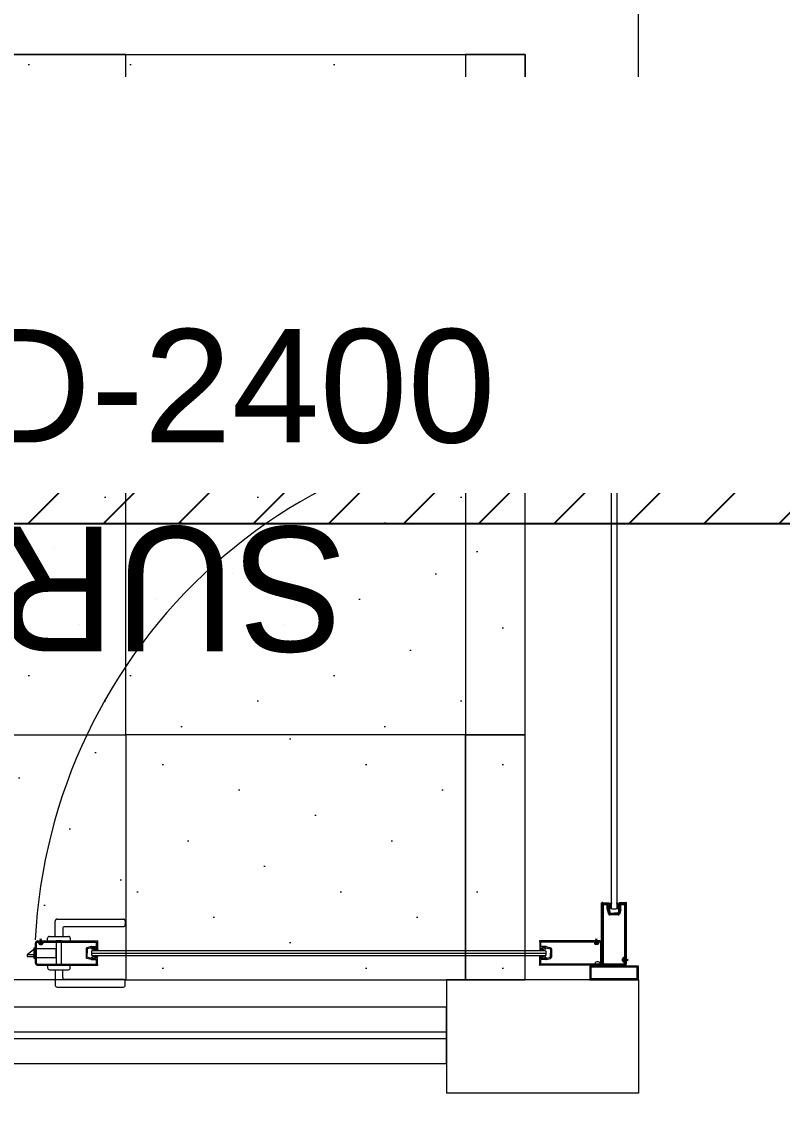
# Model space of a CAD drawing. Header units: millimetres. Extents: x -81374 to 485233, y -39075 to 157313.
# Drawn here: x 33663 to 35006, y -11978 to -10072 of the extents above; entities that cross this region are included whole.
import ezdxf
from ezdxf.enums import TextEntityAlignment as Align

# ---------------------------------------------------------------- set-up
doc = ezdxf.new("R2010")
doc.units = ezdxf.units.MM
for name, color, linetype in [('2', 7, 'Continuous'), ('ceilings', 253, 'Continuous'), ('M-HVAC ELLIPTICAL DUCT', 6, 'Continuous'), ('M-HVAC-ELEPTICAL DUCT', 6, 'Continuous'), ('M-HVAC-INSULATION', 8, 'Continuous'), ('M-HVAC-TEXT', 7, 'Continuous')]:
    doc.layers.add(name, color=color, linetype=linetype)
doc.layers.add('G-IMPT', color=8, linetype='Continuous', lineweight=5)
doc.styles.add('Herbalife_Third Floor - Furniture Layout - 210201$0$CG', font='GOTHIC.TTF')
doc.styles.add('R', font='romans.shx')
doc.styles.get("Standard").update_dxf_attribs({"font": 'arial.ttf'})

# ---------------------------------------------------------------- blocks, each defined once
blk = doc.blocks.new('A$C4A242C7C')
at = {"layer": '2', "color": 6, "linetype": 'Continuous'}
for p, q in [((0, 4), (0, 115.4)), ((0.4, 115.8), (0.6, 115.8)), ((1.4, 115), (13, 115)), ((2, 113), (10.5, 113)), ((2, 4), (2, 113)), ((10.5, 103.9), (10.5, 113)), ((10.6, 103.4), (12.8, 95.2)), ((14, 111.3), (12.5, 111.3)), ((12.5, 104.8), (12.5, 111.3)), ((14, 104.8), (12.5, 104.8)), ((14.8, 103.8), (12.5, 103.8)), ((12.5, 103.8), (14.7, 95.7)), ((13, 115), (13, 112.6)), ((14.7, 112.6), (13, 112.6)), ((14, 110), (14, 111.3)), ((14, 106.1), (14, 104.8)), ((14.3, 109.8), (15, 110)), ((14.3, 106.3), (15, 106.1)), ((14.7, 112.6), (15.2, 110.4)), ((14.8, 103.8), (15.2, 105.6)), ((30.3, 112.6), (29.8, 110.4)), ((30.2, 103.8), (29.8, 105.6)), ((30.7, 109.8), (30, 110)), ((30.7, 106.3), (30, 106.1)), ((30.2, 103.8), (32.5, 103.8)), ((32, 112.6), (30.3, 112.6)), ((32.5, 103.8), (30.3, 95.7)), ((31, 111.3), (32.5, 111.3)), ((31, 110), (31, 111.3)), ((31, 106.1), (31, 104.8)), ((31, 104.8), (32.5, 104.8)), ((32, 115), (32, 112.6)), ((43.6, 115), (32, 115)), ((34.4, 103.4), (32.2, 95.2)), ((32.5, 104.8), (32.5, 111.3)), ((34.5, 113), (43, 113)), ((34.5, 103.9), (34.5, 113)), ((43, 14.2), (43, 113)), ((44.6, 115.8), (44.4, 115.8)), ((45, 11.7), (45, 115.4)), ((14.7, 95.7), (22.5, 95.7)), ((30.3, 93.7), (14.7, 93.7)), ((30.3, 95.7), (22.5, 95.7)), ((4, 2), (41, 2)), ((4, 0), (41, 0)), ((38.5, 8.4), (38.5, 11.7)), ((42.5, 13.7), (40.5, 13.7)), ((40.5, 8.8), (40.5, 11.3)), ((42.5, 6.4), (40.5, 6.4)), ((44, 11.7), (40.9, 11.7)), ((44, 8.4), (40.9, 8.4)), ((43, 4), (43, 5.9)), ((44, 11.6), (44, 11.7)), ((44, 8.4), (44, 8.5)), ((44.4, 11.2), (44.5, 11.2)), ((44.4, 8.9), (44.5, 8.9)), ((45, 4), (45, 8.4))]:
    blk.add_line(p, q, dxfattribs=at)
for centre, radius, start, end in [((0.4, 115.4), 0.4, 90, 180), ((0.6, 115.4), 0.4, 0, 90), ((1.4, 115.4), 0.4, 180, 270), ((12.5, 103.9), 2, 180, 195), ((14.2, 110), 0.2, 180, 285), ((14.2, 106.1), 0.2, 75, 180), ((14.8, 110.3), 0.4, 285, 15), ((14.8, 105.7), 0.4, 345, 75), ((30.1, 110.3), 0.4, 165, 255), ((30.1, 105.7), 0.4, 105, 195), ((30.8, 110), 0.2, 255, 0), ((30.8, 106.1), 0.2, 0, 105), ((32.5, 103.9), 2, 345, 0), ((43.6, 115.4), 0.4, 270, 0), ((44.4, 115.4), 0.4, 90, 180), ((44.6, 115.4), 0.4, 0, 90), ((14.7, 95.7), 2, 195, 270), ((30.3, 95.7), 2, 270, 345), ((4, 4), 4, 180, 270), ((4, 4), 2, 180, 270), ((40.5, 11.7), 2, 90, 180), ((40.5, 8.4), 2, 180, 270), ((40.9, 11.3), 0.4, 90, 180), ((40.9, 8.8), 0.4, 180, 270), ((41, 4), 4, 270, 0), ((41, 4), 2, 270, 0), ((42.5, 14.2), 0.5, 270, 0), ((42.5, 5.9), 0.5, 0, 90), ((44.4, 11.6), 0.4, 180, 270), ((44.4, 8.5), 0.4, 90, 180), ((44.5, 11.7), 0.5, 270, 0), ((44.5, 8.4), 0.5, 0, 90)]:
    blk.add_arc(centre, radius, start, end, dxfattribs=at)
blk = doc.blocks.new('floor plan 1')
at = {"layer": 'G-IMPT', "color": 8, "ltscale": 500}
for p, q in [((23418.8, -27113.5), (23757.3, -27113.5)), ((23418.8, -27313.5), (23418.8, -27113.5)), ((23418.8, -27113.5), (23518.8, -27113.5)), ((23757.3, -27313.5), (23757.3, -27113.5)), ((25872.5, -27165.9, 0), (23757.3, -27165.8, 0)), ((23757.3, -27165.8, 0), (23757.3, -27265.8, 0)), ((25872.5, -27209.9, 0), (23757.3, -27209.8, 0)), ((25872.5, -27221.9, 0), (23757.3, -27221.8, 0)), ((25872.5, -27265.9, 0), (23757.3, -27265.8, 0)), ((23418.8, -27313.5), (23757.3, -27313.5)), ((23418.8, -27313.5), (23418.8, -27337.4)), ((23504.5, -27313.5), (23418.8, -27313.5)), ((23418.8, -27313.5), (23518.8, -27313.5)), ((23420.7, -27315.5), (23420.7, -27335.5)), ((23502.6, -27315.5), (23420.7, -27315.5)), ((23502.6, -27335.5), (23502.6, -27315.5)), ((23504.5, -27337.4), (23504.5, -27313.5)), ((24324.5, -27304), (24324.5, -27310.7)), ((24445, -27300.7), (24327.8, -27300.7)), ((24327.8, -27314), (24431.6, -27314)), ((24435, -27317.3), (24435, -27331.1)), ((24448.3, -27331.1), (24448.3, -27304)), ((23418.8, -27337.4), (23504.5, -27337.4)), ((23420.7, -27335.5), (23502.6, -27335.5)), ((23441.1, -27337.4), (23487.9, -27337.4)), ((23441.1, -27339.1), (23441.1, -27337.4)), ((24421.6, -27334.5), (24421.6, -27339.1)), ((24458.3, -27331.1), (24425, -27331.1)), ((24461.6, -27339.1), (24461.6, -27334.5)), ((23439, -27348), (23436.6, -27347.3)), ((23439, -27348.2), (23436.6, -27347.8)), ((23439, -27348.4), (23436.6, -27348.2)), ((23439, -27348.7), (23436.6, -27348.7)), ((23439, -27348.9), (23436.6, -27349.1)), ((23439, -27349.1), (23436.6, -27349.6)), ((23439, -27349.3), (23436.6, -27350)), ((23439, -27349.3), (23439, -27348)), ((23444.3, -27348), (23439, -27348)), ((23444.3, -27349.3), (23439, -27349.3)), ((23440.8, -27349.3), (23440.8, -27348)), ((23486.6, -27339.1), (23441.1, -27339.1)), ((23442.6, -27349.3), (23442.6, -27348)), ((23444.3, -27349.3), (23444.3, -27348)), ((23483.1, -27342.9), (23483.1, -27378.2)), ((23485, -27342.9), (23485, -27378.2)), ((23486.9, -27339.1), (23593, -27339.1)), ((23486.9, -27341), (23590.7, -27341)), ((23572.3, -27368), (23572.3, -27353.1)), ((23581.5, -27349.2), (23573.7, -27351.3)), ((23581.9, -27351.1), (23574.2, -27353.1)), ((23574.2, -27353.1), (23574.2, -27360.6)), ((23581.9, -27353.2), (23581.9, -27351.1)), ((23581.9, -27353.2), (23583.6, -27353.6)), ((23581.9, -27357.2), (23583.3, -27355.8)), ((23582, -27349.1), (23590.7, -27349.1)), ((23582.9, -27352.5), (23582.9, -27351)), ((23582.9, -27351), (23589, -27351)), ((23584.1, -27352.5), (23582.9, -27352.5)), ((23583.3, -27355.8), (24382.9, -27355.8)), ((23584.3, -27352.7), (23584.1, -27353.4)), ((23587.6, -27352.7), (23587.8, -27353.4)), ((23587.8, -27352.5), (23589, -27352.5)), ((23590.3, -27353.1), (23588.3, -27353.6)), ((23589, -27352.5), (23589, -27351)), ((23592.6, -27351.5), (23590.3, -27351.5)), ((23590.3, -27353.1), (23590.3, -27351.5)), ((23590.7, -27341), (23590.7, -27349.1)), ((23592.6, -27340.5), (23592.6, -27351.5)), ((23593.4, -27339.5), (23593.4, -27339.7)), ((24372.8, -27339.5), (24372.8, -27339.7)), ((24479.3, -27339.1), (24373.2, -27339.1)), ((24373.6, -27340.5), (24373.6, -27351.5)), ((24373.6, -27351.5), (24375.8, -27351.5)), ((24375.5, -27341), (24375.5, -27349.1)), ((24479.3, -27341), (24375.5, -27341)), ((24384.1, -27349.1), (24375.5, -27349.1)), ((24375.8, -27353.1), (24375.8, -27351.5)), ((24375.8, -27353.1), (24377.9, -27353.6)), ((24377.1, -27352.5), (24377.1, -27351)), ((24383.3, -27351), (24377.1, -27351)), ((24378.4, -27352.5), (24377.1, -27352.5)), ((24378.5, -27352.7), (24378.4, -27353.4)), ((24381.9, -27352.7), (24382.1, -27353.4)), ((24382.1, -27352.5), (24383.3, -27352.5)), ((24384.3, -27353.2), (24382.5, -27353.6)), ((24384.3, -27357.2), (24382.9, -27355.8)), ((24383.3, -27352.5), (24383.3, -27351)), ((24384.3, -27353.2), (24384.3, -27351.1)), ((24384.3, -27351.1), (24391.9, -27353.1)), ((24384.6, -27349.2), (24392.4, -27351.3)), ((24391.9, -27353.1), (24391.9, -27360.6)), ((24393.8, -27368), (24393.8, -27353.1)), ((24446.4, -27339.1), (24436.9, -27339.1)), ((24436.9, -27339.1), (24436.9, -27382)), ((24446.4, -27382), (24446.4, -27339.1)), ((24481.6, -27352.9), (24446.4, -27352.9)), ((24446.4, -27352.9), (24446.4, -27368.1)), ((24481.2, -27342.9), (24481.2, -27378.2)), ((24481.6, -27369.1), (24481.6, -27352)), ((24481.6, -27352), (24483.1, -27352)), ((24481.6, -27368.1), (24481.6, -27352.9)), ((24483.1, -27342.9), (24483.1, -27378.2)), ((24483.1, -27370.1), (24483.1, -27351)), ((24483.1, -27351), (24485.3, -27351)), ((24483.1, -27352), (24483.1, -27369.1)), ((24485.3, -27351), (24485.3, -27370.1)), ((24498, -27354.8), (24485.3, -27354.8)), ((24498, -27357.7), (24498, -27354.8)), ((23581.5, -27371.9), (23573.7, -27369.8)), ((23574.2, -27368), (23574.2, -27360.6)), ((23581.9, -27370.1), (23574.2, -27368)), ((23581.9, -27363.9), (23581.9, -27357.2)), ((24384.3, -27360.6), (23581.9, -27360.6)), ((23583.3, -27365.3), (23581.9, -27363.9)), ((23581.9, -27367.9), (23583.6, -27367.5)), ((23581.9, -27367.9), (23581.9, -27370.1)), ((23582, -27372), (23590.7, -27372)), ((23582.9, -27368.7), (23582.9, -27370.1)), ((23584.1, -27368.7), (23582.9, -27368.7)), ((23582.9, -27370.1), (23589, -27370.1)), ((24382.9, -27365.3), (23583.3, -27365.3)), ((23584.3, -27368.4), (23584.1, -27367.8)), ((23587.6, -27368.4), (23587.8, -27367.8)), ((23587.8, -27368.7), (23589, -27368.7)), ((23590.3, -27368), (23588.3, -27367.5)), ((23589, -27368.7), (23589, -27370.1)), ((23590.3, -27369.6), (23590.3, -27368)), ((23592.6, -27369.6), (23590.3, -27369.6)), ((23590.7, -27372), (23590.7, -27380.1)), ((23592.6, -27380.7), (23592.6, -27369.6)), ((24373.6, -27369.6), (24375.8, -27369.6)), ((24373.6, -27380.7), (24373.6, -27369.6)), ((24375.5, -27372), (24375.5, -27380.1)), ((24384.1, -27372), (24375.5, -27372)), ((24375.8, -27368), (24377.9, -27367.5)), ((24375.8, -27369.6), (24375.8, -27368)), ((24377.1, -27368.7), (24377.1, -27370.1)), ((24378.4, -27368.7), (24377.1, -27368.7)), ((24383.3, -27370.1), (24377.1, -27370.1)), ((24378.5, -27368.4), (24378.4, -27367.8)), ((24381.9, -27368.4), (24382.1, -27367.8)), ((24382.1, -27368.7), (24383.3, -27368.7)), ((24384.3, -27367.9), (24382.5, -27367.5)), ((24382.9, -27365.3), (24384.3, -27363.9)), ((24383.3, -27368.7), (24383.3, -27370.1)), ((24384.3, -27363.9), (24384.3, -27357.2)), ((24384.3, -27367.9), (24384.3, -27370.1)), ((24384.3, -27370.1), (24391.9, -27368)), ((24384.6, -27371.9), (24392.4, -27369.8)), ((24391.9, -27368), (24391.9, -27360.6)), ((24446.4, -27368.1), (24481.6, -27368.1)), ((24483.1, -27369.1), (24481.6, -27369.1)), ((24485.3, -27370.1), (24483.1, -27370.1)), ((24485.3, -27357.7), (24498, -27357.7)), ((24485.3, -27366.3), (24486.7, -27366.3)), ((24486.7, -27366.3), (24498, -27357.7)), ((23486.9, -27380.1), (23488.7, -27380.1)), ((23486.9, -27382), (23491, -27382)), ((23489.1, -27379.6), (23489.1, -27377.7)), ((23491, -27375.8), (23494.2, -27375.8)), ((23491, -27381), (23491, -27378.1)), ((23491, -27381), (23491.1, -27381)), ((23492, -27383.2), (23491.3, -27385.7)), ((23491.4, -27377.7), (23493.8, -27377.7)), ((23491.5, -27381.4), (23491.5, -27381.5)), ((23492.2, -27383.2), (23491.7, -27385.7)), ((23493.2, -27377.9), (23492, -27377.9)), ((23492, -27377.9), (23492, -27383.2)), ((23493.2, -27379.6), (23492, -27379.6)), ((23493.2, -27381.4), (23492, -27381.4)), ((23493.2, -27383.2), (23492, -27383.2)), ((23492.4, -27383.2), (23492.2, -27385.7)), ((23492.6, -27383.2), (23492.6, -27385.7)), ((23492.8, -27383.2), (23493.1, -27385.7)), ((23493, -27383.2), (23493.5, -27385.7)), ((23493.2, -27377.9), (23493.2, -27383.2)), ((23493.2, -27383.2), (23493.9, -27385.7)), ((23493.7, -27381.4), (23493.7, -27381.5)), ((23494.1, -27381), (23494.2, -27381)), ((23494.2, -27381), (23494.2, -27378.1)), ((23494.2, -27382), (23593, -27382)), ((23496.1, -27379.6), (23496.1, -27377.7)), ((23496.6, -27380.1), (23590.7, -27380.1)), ((23593.4, -27381.6), (23593.4, -27381.4)), ((24372.8, -27381.6), (24372.8, -27381.4)), ((24472, -27382), (24373.2, -27382)), ((24469.6, -27380.1), (24375.5, -27380.1)), ((24421.6, -27386.7), (24421.6, -27382)), ((24458.3, -27390), (24425, -27390)), ((24435, -27403.8), (24435, -27390)), ((24436.9, -27382), (24446.4, -27382)), ((24448.3, -27390), (24448.3, -27417.1)), ((24461.6, -27382), (24461.6, -27386.7)), ((24470.1, -27379.6), (24470.1, -27377.7)), ((24475.1, -27375.8), (24472, -27375.8)), ((24472, -27381), (24472, -27378.1)), ((24472.1, -27381), (24472, -27381)), ((24473, -27383.2), (24472.3, -27385.7)), ((24474.8, -27377.7), (24472.4, -27377.7)), ((24472.5, -27381.4), (24472.5, -27381.5)), ((24473.2, -27383.2), (24472.8, -27385.7)), ((24473, -27377.9), (24474.3, -27377.9)), ((24473, -27377.9), (24473, -27383.2)), ((24473, -27379.6), (24474.3, -27379.6)), ((24473, -27381.4), (24474.3, -27381.4)), ((24473, -27383.2), (24474.3, -27383.2)), ((24473.4, -27383.2), (24473.2, -27385.7)), ((24473.6, -27383.2), (24473.6, -27385.7)), ((24473.9, -27383.2), (24474.1, -27385.7)), ((24474.1, -27383.2), (24474.5, -27385.7)), ((24474.3, -27377.9), (24474.3, -27383.2)), ((24474.3, -27383.2), (24475, -27385.7)), ((24474.7, -27381.4), (24474.7, -27381.5)), ((24475.1, -27381), (24475, -27381)), ((24475.1, -27381), (24475.1, -27378.1)), ((24479.3, -27382), (24475.1, -27382)), ((24477, -27379.6), (24477, -27377.7)), ((24479.3, -27380.1), (24477.5, -27380.1)), ((24324.5, -27417.1), (24324.5, -27410.5)), ((24327.8, -27407.1), (24431.6, -27407.1)), ((24445, -27420.5), (24327.8, -27420.5)), ((23456.9, -27439.4), (23458.3, -27437.9)), ((23456.9, -28185.7), (23456.9, -27439.4)), ((23458.3, -27437.9), (23465, -27437.9)), ((23465, -27437.9), (23466.4, -27439.4)), ((23466.4, -27439.4), (23466.4, -28185.7)), ((23456.9, -28185.7), (23458.3, -28187.1)), ((23458.3, -28187.1), (23465, -28187.1)), ((23465, -28187.1), (23466.4, -28185.7)), ((23418.8, -28313.5), (23418.8, -28289.7)), ((23418.8, -28289.7), (23504.5, -28289.7)), ((23439, -28275.9), (23436.6, -28275.2)), ((23439, -28276.1), (23436.6, -28275.6)), ((23439, -28276.3), (23436.6, -28276)), ((23439, -28276.5), (23436.6, -28276.5)), ((23439, -28276.7), (23436.6, -28276.9)), ((23439, -28276.9), (23436.6, -28277.4)), ((23439, -28277.1), (23436.6, -28277.8)), ((23439, -28275.9), (23439, -28277.1)), ((23444.3, -28275.9), (23439, -28275.9)), ((23444.3, -28277.1), (23439, -28277.1)), ((23440.8, -28275.9), (23440.8, -28277.1)), ((23442.6, -28275.9), (23442.6, -28277.1)), ((23444.3, -28275.9), (23444.3, -28277.1)), ((23504.5, -28289.7), (23504.5, -28313.5)), ((23420.7, -28311.6), (23420.7, -28291.6)), ((23420.7, -28291.6), (23502.6, -28291.6)), ((23502.6, -28291.6), (23502.6, -28311.6)), ((23618.8, -28313.5), (23418.8, -28313.5)), ((23418.8, -28313.5), (23418.8, -29236.5)), ((23504.5, -28313.5), (23418.8, -28313.5)), ((23418.8, -28313.5), (23518.8, -28313.5)), ((23502.6, -28311.6), (23420.7, -28311.6)), ((23618.8, -28945.7), (23618.8, -28313.5)), ((26723.8, -28945.7), (23618.8, -28945.7))]:
    blk.add_line(p, q, dxfattribs=at)
for centre, radius, start, end in [((30901.2, -15868.2), 12777.8, 49.90697, 259.60318), ((24327.8, -27304), 3.33, 90, 180), ((24327.8, -27310.7), 3.33, 180, 270), ((24431.6, -27317.3), 3.33, 0, 90), ((24445, -27304), 3.33, 0, 90), ((24425, -27334.5), 3.33, 90, 180), ((24458.3, -27334.5), 3.33, 0, 90), ((23486.9, -27342.9), 3.81, 90, 180), ((23486.9, -27342.9), 1.9, 90, 180), ((23574.2, -27353.1), 1.9, 105, 180), ((23582, -27351), 1.9, 90, 105), ((23583.7, -27353.3), 0.381, 255, 345), ((23584.1, -27352.7), 0.19, 345, 90), ((23587.8, -27352.7), 0.19, 90, 195), ((23588.2, -27353.3), 0.381, 195, 285), ((23593, -27340.5), 0.381, 90, 180), ((23593, -27339.5), 0.381, 0, 90), ((23593, -27339.7), 0.381, 270, 0), ((24373.2, -27339.5), 0.381, 90, 180), ((24373.2, -27339.7), 0.381, 180, 270), ((24373.2, -27340.5), 0.381, 0, 90), ((24378, -27353.3), 0.381, 255, 345), ((24378.4, -27352.7), 0.19, 345, 90), ((24382.1, -27352.7), 0.19, 90, 195), ((24382.4, -27353.3), 0.381, 195, 285), ((24384.1, -27351), 1.9, 75, 90), ((24391.9, -27353.1), 1.9, 0, 75), ((24479.3, -27342.9), 3.81, 0, 90), ((24479.3, -27342.9), 1.9, 0, 90), ((23574.2, -27368), 1.9, 180, 255), ((23582, -27370.1), 1.9, 255, 270), ((23583.7, -27367.8), 0.381, 15, 105), ((23584.1, -27368.5), 0.19, 270, 15), ((23587.8, -27368.5), 0.19, 165, 270), ((23588.2, -27367.8), 0.381, 75, 165), ((24378, -27367.8), 0.381, 15, 105), ((24378.4, -27368.5), 0.19, 270, 15), ((24382.1, -27368.5), 0.19, 165, 270), ((24382.4, -27367.8), 0.381, 75, 165), ((24384.1, -27370.1), 1.9, 270, 285), ((24391.9, -27368), 1.9, 285, 0), ((23533.9, -27337.3), 950.6, 266.5059, 357.1815), ((23486.9, -27378.2), 3.81, 180, 270), ((23486.9, -27378.2), 1.9, 180, 270), ((23488.7, -27379.6), 0.476, 270, 0), ((23491, -27377.7), 1.9, 90, 180), ((23491.4, -27378.1), 0.381, 90, 180), ((23491, -27381.5), 0.476, 270, 0), ((23491.1, -27381.4), 0.381, 0, 90), ((23494.1, -27381.4), 0.381, 90, 180), ((23494.2, -27381.5), 0.476, 180, 270), ((23493.8, -27378.1), 0.381, 0, 90), ((23494.2, -27377.7), 1.9, 0, 90), ((23496.6, -27379.6), 0.476, 180, 270), ((23593, -27380.7), 0.381, 180, 270), ((23593, -27381.4), 0.381, 0, 90), ((23593, -27381.6), 0.381, 270, 0), ((24373.2, -27381.4), 0.381, 90, 180), ((24373.2, -27381.6), 0.381, 180, 270), ((24373.2, -27380.7), 0.381, 270, 0), ((24425, -27386.7), 3.33, 180, 270), ((24458.3, -27386.7), 3.33, 270, 0), ((24469.6, -27379.6), 0.476, 270, 0), ((24472, -27377.7), 1.9, 90, 180), ((24472.4, -27378.1), 0.381, 90, 180), ((24472, -27381.5), 0.476, 270, 0), ((24472.1, -27381.4), 0.381, 0, 90), ((24475, -27381.4), 0.381, 90, 180), ((24475.1, -27381.5), 0.476, 180, 270), ((24474.8, -27378.1), 0.381, 0, 90), ((24475.1, -27377.7), 1.9, 0, 90), ((24477.5, -27379.6), 0.476, 180, 270), ((24479.3, -27378.2), 3.81, 270, 0), ((24479.3, -27378.2), 1.9, 270, 0), ((24327.8, -27410.5), 3.33, 90, 180), ((24431.6, -27403.8), 3.33, 270, 0), ((24327.8, -27417.1), 3.33, 180, 270), ((24445, -27417.1), 3.33, 270, 0)]:
    blk.add_arc(centre, radius, start, end, dxfattribs=at)
at = {"layer": 'G-IMPT', "color": 8, "ltscale": 500, "extrusion": (0, 0, -1)}
blk.add_arc((-23490.8, -27341), 4.58, 51.7937, 23.4563, dxfattribs=at)
at = {"layer": 'G-IMPT', "color": 8, "ltscale": 500}
for points in [[(23586.2, -27355.4), (23585.5, -27354.1), (23586.2, -27354), (23586.4, -27354.7)], [(23586.4, -27354.7), (23586.2, -27354), (23587.3, -27354), (23587.3, -27354.8)], [(23587.3, -27354.8), (23587.3, -27354), (23587.6, -27353.2), (23587.6, -27355.4)], [(23587.6, -27355.4), (23587.6, -27353.2), (23587.9, -27353.9), (23588, -27354.8)], [(23588, -27354.8), (23587.9, -27353.9), (23588.6, -27353.9), (23588.7, -27354.8)], [(23588.7, -27354.8), (23588.6, -27353.9), (23588.8, -27353.8), (23588.9, -27355.5)], [(23588.9, -27355.5), (23588.8, -27353.8), (23589.1, -27353.8), (23589.4, -27354.8)], [(23589.4, -27354.8), (23589.1, -27353.8), (23591, -27353.7), (23591.7, -27354.9)], [(23591.7, -27354.9), (23591, -27353.7), (23591.4, -27351.5), (23592, -27355.9)], [(23592, -27355.9), (23591.4, -27351.5), (23592.6, -27351.5), (23593, -27355.9)], [(24374.2, -27355.9), (24374.8, -27351.5), (24373.6, -27351.5), (24373.2, -27355.9)], [(24374.5, -27354.9), (24375.2, -27353.7), (24374.8, -27351.5), (24374.2, -27355.9)], [(24376.8, -27354.8), (24377, -27353.8), (24375.2, -27353.7), (24374.5, -27354.9)], [(24377.2, -27355.5), (24377.4, -27353.8), (24377, -27353.8), (24376.8, -27354.8)], [(24377.5, -27354.8), (24377.6, -27353.9), (24377.4, -27353.8), (24377.2, -27355.5)], [(24378.2, -27354.8), (24378.3, -27353.9), (24377.6, -27353.9), (24377.5, -27354.8)], [(24378.6, -27355.4), (24378.6, -27353.2), (24378.3, -27353.9), (24378.2, -27354.8)], [(24378.8, -27354.8), (24378.8, -27354), (24378.6, -27353.2), (24378.6, -27355.4)], [(24379.8, -27354.7), (24380, -27354), (24378.8, -27354), (24378.8, -27354.8)], [(24380, -27355.4), (24380.7, -27354.1), (24380, -27354), (24379.8, -27354.7)], [(23586.2, -27365.7), (23585.5, -27367), (23586.2, -27367.1), (23586.4, -27366.4)], [(23586.4, -27366.4), (23586.2, -27367.1), (23587.3, -27367.2), (23587.3, -27366.4)], [(23587.3, -27366.4), (23587.3, -27367.2), (23587.6, -27368), (23587.6, -27365.7)], [(23587.6, -27365.7), (23587.6, -27368), (23587.9, -27367.2), (23588, -27366.4)], [(23588, -27366.4), (23587.9, -27367.2), (23588.6, -27367.3), (23588.7, -27366.3)], [(23588.7, -27366.3), (23588.6, -27367.3), (23588.8, -27367.3), (23588.9, -27365.6)], [(23588.9, -27365.6), (23588.8, -27367.3), (23589.1, -27367.3), (23589.4, -27366.3)], [(23589.4, -27366.3), (23589.1, -27367.3), (23591, -27367.4), (23591.7, -27366.2)], [(23591.7, -27366.2), (23591, -27367.4), (23591.4, -27369.6), (23592, -27365.2)], [(23592, -27365.2), (23591.4, -27369.6), (23592.6, -27369.6), (23593, -27365.2)], [(24374.2, -27365.2), (24374.8, -27369.6), (24373.6, -27369.6), (24373.2, -27365.2)], [(24374.5, -27366.2), (24375.2, -27367.4), (24374.8, -27369.6), (24374.2, -27365.2)], [(24376.8, -27366.3), (24377, -27367.3), (24375.2, -27367.4), (24374.5, -27366.2)], [(24377.2, -27365.6), (24377.4, -27367.3), (24377, -27367.3), (24376.8, -27366.3)], [(24377.5, -27366.3), (24377.6, -27367.3), (24377.4, -27367.3), (24377.2, -27365.6)], [(24378.2, -27366.4), (24378.3, -27367.2), (24377.6, -27367.3), (24377.5, -27366.3)], [(24378.6, -27365.7), (24378.6, -27368), (24378.3, -27367.2), (24378.2, -27366.4)], [(24378.8, -27366.4), (24378.8, -27367.2), (24378.6, -27368), (24378.6, -27365.7)], [(24379.8, -27366.4), (24380, -27367.1), (24378.8, -27367.2), (24378.8, -27366.4)], [(24380, -27365.7), (24380.7, -27367), (24380, -27367.1), (24379.8, -27366.4)]]:
    blk.add_3dface(points, dxfattribs=at)
at = {"layer": 'G-IMPT', "color": 8, "ltscale": 500, "xscale": 0.9523809523809528, "yscale": 0.9523809523809528, "zscale": 0.9523809523809528, "rotation": 180}
blk.add_blockref('A$C4A242C7C', (23483.1, -27339.1), dxfattribs=at)
at = {"layer": 'G-IMPT', "color": 8, "ltscale": 500, "xscale": -0.9523809523809528, "yscale": 0.9523809523809528, "zscale": 0.9523809523809526}
blk.add_blockref('A$C4A242C7C', (23483.1, -28285.9), dxfattribs=at)
at = {"layer": 'G-IMPT', "color": 8, "ltscale": 500, "style": 'Herbalife_Third Floor - Furniture Layout - 210201$0$CG'}
blk.add_text('SURVEILLANCE', height=220, dxfattribs=at).set_placement((23933.8, -28112.7))
at = {"layer": 'G-IMPT', "color": 8, "ltscale": 500}
for rotation, p in [(359.9992, (39680.6, -4989.6, 0)), (359.9992, (35886.7, -10139.3, 0)), (270.0008, (28873.3, -20643.5, 0)), (359.9992, (11975.3, -26935.4, 0)), (359.9992, (15267.6, -26935.4, 0)), (359.9992, (26686.3, -26987.7, 0)), (270.0008, (15861.1, -28615, 0)), (89.9992, (23697.8, -33300.6, 0)), (89.9992, (23597.9, -35337.7, 0)), (89.9992, (23597.9, -37388.3, 0)), (359.9992, (13750.4, -37781.5, 0)), (89.9992, (23697.8, -40746.8, 0)), (89.9992, (23597.8, -44302.5, 0)), (89.9992, (23597.8, -46399.1, 0)), (89.9992, (23697.8, -48339.8, 0)), (89.9992, (23697.8, -54280, 0)), (359.9992, (27418.1, -55702.4, 0)), (89.9992, (9671.9, -65856.5, 0)), (359.9992, (4684.1, -67403.4, 0)), (359.9992, (8737.2, -67403.4, 0))]:
    blk.add_attdef('PARTITIONTYPE', text='', height=200, rotation=rotation, dxfattribs=at).set_placement(p, align=Align.MIDDLE_CENTER)
mesh = blk.add_polyface(dxfattribs=at)
corners = [(23457, -27448), (23452.6, -27447.4), (23454.8, -27447), (23456, -27447.7)]
mesh.append_faces([[corners[k] for k in face] for face in [(0, 1, 2, 3)]], dxfattribs={"color": 8})
mesh = blk.add_polyface(dxfattribs=at)
corners = [(23457, -27449), (23452.6, -27448.7), (23452.6, -27447.4), (23457, -27448)]
mesh.append_faces([[corners[k] for k in face] for face in [(0, 1, 2, 3)]], dxfattribs={"color": 8})
mesh = blk.add_polyface(dxfattribs=at)
corners = [(23456.5, -27443.7), (23454.3, -27443.6), (23455, -27443.4), (23455.8, -27443.4)]
mesh.append_faces([[corners[k] for k in face] for face in [(0, 1, 2, 3)]], dxfattribs={"color": 8})
mesh = blk.add_polyface(dxfattribs=at)
corners = [(23455.9, -27444.1), (23455, -27443.9), (23454.3, -27443.6), (23456.5, -27443.7)]
mesh.append_faces([[corners[k] for k in face] for face in [(0, 1, 2, 3)]], dxfattribs={"color": 8})
mesh = blk.add_polyface(dxfattribs=at)
corners = [(23456, -27447.7), (23454.8, -27447), (23454.9, -27445.2), (23455.9, -27445.4)]
mesh.append_faces([[corners[k] for k in face] for face in [(0, 1, 2, 3)]], dxfattribs={"color": 8})
mesh = blk.add_polyface(dxfattribs=at)
corners = [(23456.6, -27445), (23454.9, -27444.8), (23455, -27444.6), (23455.9, -27444.7)]
mesh.append_faces([[corners[k] for k in face] for face in [(0, 1, 2, 3)]], dxfattribs={"color": 8})
mesh = blk.add_polyface(dxfattribs=at)
corners = [(23455.9, -27445.4), (23454.9, -27445.2), (23454.9, -27444.8), (23456.6, -27445)]
mesh.append_faces([[corners[k] for k in face] for face in [(0, 1, 2, 3)]], dxfattribs={"color": 8})
mesh = blk.add_polyface(dxfattribs=at)
corners = [(23455.8, -27443.4), (23455, -27443.4), (23455.1, -27442.2), (23455.8, -27442.4)]
mesh.append_faces([[corners[k] for k in face] for face in [(0, 1, 2, 3)]], dxfattribs={"color": 8})
mesh = blk.add_polyface(dxfattribs=at)
corners = [(23455.9, -27444.7), (23455, -27444.6), (23455, -27443.9), (23455.9, -27444.1)]
mesh.append_faces([[corners[k] for k in face] for face in [(0, 1, 2, 3)]], dxfattribs={"color": 8})
mesh = blk.add_polyface(dxfattribs=at)
corners = [(23455.8, -27442.4), (23455.1, -27442.2), (23455.2, -27441.5), (23456.5, -27442.2)]
mesh.append_faces([[corners[k] for k in face] for face in [(0, 1, 2, 3)]], dxfattribs={"color": 8})
mesh = blk.add_polyface(dxfattribs=at)
corners = [(23466.3, -27448), (23470.7, -27447.4), (23468.5, -27447), (23467.3, -27447.7)]
mesh.append_faces([[corners[k] for k in face] for face in [(3, 2, 1, 0)]], dxfattribs={"color": 8})
mesh = blk.add_polyface(dxfattribs=at)
corners = [(23466.3, -27449), (23470.7, -27448.7), (23470.7, -27447.4), (23466.3, -27448)]
mesh.append_faces([[corners[k] for k in face] for face in [(3, 2, 1, 0)]], dxfattribs={"color": 8})
mesh = blk.add_polyface(dxfattribs=at)
corners = [(23466.7, -27445), (23468.4, -27444.8), (23468.4, -27444.6), (23467.4, -27444.7)]
mesh.append_faces([[corners[k] for k in face] for face in [(3, 2, 1, 0)]], dxfattribs={"color": 8})
mesh = blk.add_polyface(dxfattribs=at)
corners = [(23467.4, -27445.4), (23468.4, -27445.2), (23468.4, -27444.8), (23466.7, -27445)]
mesh.append_faces([[corners[k] for k in face] for face in [(3, 2, 1, 0)]], dxfattribs={"color": 8})
mesh = blk.add_polyface(dxfattribs=at)
corners = [(23467.5, -27442.4), (23468.2, -27442.2), (23468.1, -27441.5), (23466.8, -27442.2)]
mesh.append_faces([[corners[k] for k in face] for face in [(3, 2, 1, 0)]], dxfattribs={"color": 8})
mesh = blk.add_polyface(dxfattribs=at)
corners = [(23466.8, -27443.7), (23469.1, -27443.6), (23468.3, -27443.4), (23467.5, -27443.4)]
mesh.append_faces([[corners[k] for k in face] for face in [(3, 2, 1, 0)]], dxfattribs={"color": 8})
mesh = blk.add_polyface(dxfattribs=at)
corners = [(23467.4, -27444.1), (23468.3, -27443.9), (23469.1, -27443.6), (23466.8, -27443.7)]
mesh.append_faces([[corners[k] for k in face] for face in [(3, 2, 1, 0)]], dxfattribs={"color": 8})
mesh = blk.add_polyface(dxfattribs=at)
corners = [(23467.3, -27447.7), (23468.5, -27447), (23468.4, -27445.2), (23467.4, -27445.4)]
mesh.append_faces([[corners[k] for k in face] for face in [(3, 2, 1, 0)]], dxfattribs={"color": 8})
mesh = blk.add_polyface(dxfattribs=at)
corners = [(23467.4, -27444.7), (23468.4, -27444.6), (23468.3, -27443.9), (23467.4, -27444.1)]
mesh.append_faces([[corners[k] for k in face] for face in [(3, 2, 1, 0)]], dxfattribs={"color": 8})
mesh = blk.add_polyface(dxfattribs=at)
corners = [(23467.5, -27443.4), (23468.3, -27443.4), (23468.2, -27442.2), (23467.5, -27442.4)]
mesh.append_faces([[corners[k] for k in face] for face in [(3, 2, 1, 0)]], dxfattribs={"color": 8})
mesh = blk.add_polyface(dxfattribs=at)
corners = [(23457, -28176), (23452.6, -28176.4), (23452.6, -28177.6), (23457, -28177.1)]
mesh.append_faces([[corners[k] for k in face] for face in [(3, 2, 1, 0)]], dxfattribs={"color": 8})
mesh = blk.add_polyface(dxfattribs=at)
corners = [(23466.3, -28176), (23470.7, -28176.4), (23470.7, -28177.6), (23466.3, -28177.1)]
mesh.append_faces([[corners[k] for k in face] for face in [(0, 1, 2, 3)]], dxfattribs={"color": 8})
mesh = blk.add_polyface(dxfattribs=at)
corners = [(23457, -28177.1), (23452.6, -28177.6), (23454.8, -28178), (23456, -28177.3)]
mesh.append_faces([[corners[k] for k in face] for face in [(3, 2, 1, 0)]], dxfattribs={"color": 8})
mesh = blk.add_polyface(dxfattribs=at)
corners = [(23455.9, -28181), (23455, -28181.1), (23454.3, -28181.4), (23456.5, -28181.4)]
mesh.append_faces([[corners[k] for k in face] for face in [(3, 2, 1, 0)]], dxfattribs={"color": 8})
mesh = blk.add_polyface(dxfattribs=at)
corners = [(23456.5, -28181.4), (23454.3, -28181.4), (23455.1, -28181.7), (23455.8, -28181.7)]
mesh.append_faces([[corners[k] for k in face] for face in [(3, 2, 1, 0)]], dxfattribs={"color": 8})
mesh = blk.add_polyface(dxfattribs=at)
corners = [(23456, -28177.3), (23454.8, -28178), (23454.9, -28179.9), (23455.9, -28179.7)]
mesh.append_faces([[corners[k] for k in face] for face in [(3, 2, 1, 0)]], dxfattribs={"color": 8})
mesh = blk.add_polyface(dxfattribs=at)
corners = [(23455.9, -28179.7), (23454.9, -28179.9), (23454.9, -28180.3), (23456.6, -28180.1)]
mesh.append_faces([[corners[k] for k in face] for face in [(3, 2, 1, 0)]], dxfattribs={"color": 8})
mesh = blk.add_polyface(dxfattribs=at)
corners = [(23456.6, -28180.1), (23454.9, -28180.3), (23455, -28180.5), (23455.9, -28180.4)]
mesh.append_faces([[corners[k] for k in face] for face in [(3, 2, 1, 0)]], dxfattribs={"color": 8})
mesh = blk.add_polyface(dxfattribs=at)
corners = [(23455.9, -28180.4), (23455, -28180.5), (23455, -28181.1), (23455.9, -28181)]
mesh.append_faces([[corners[k] for k in face] for face in [(3, 2, 1, 0)]], dxfattribs={"color": 8})
mesh = blk.add_polyface(dxfattribs=at)
corners = [(23455.8, -28181.7), (23455.1, -28181.7), (23455.1, -28182.9), (23455.8, -28182.6)]
mesh.append_faces([[corners[k] for k in face] for face in [(3, 2, 1, 0)]], dxfattribs={"color": 8})
mesh = blk.add_polyface(dxfattribs=at)
corners = [(23455.8, -28182.6), (23455.1, -28182.9), (23455.2, -28183.6), (23456.5, -28182.8)]
mesh.append_faces([[corners[k] for k in face] for face in [(3, 2, 1, 0)]], dxfattribs={"color": 8})
mesh = blk.add_polyface(dxfattribs=at)
corners = [(23466.3, -28177.1), (23470.7, -28177.6), (23468.5, -28178), (23467.3, -28177.3)]
mesh.append_faces([[corners[k] for k in face] for face in [(0, 1, 2, 3)]], dxfattribs={"color": 8})
mesh = blk.add_polyface(dxfattribs=at)
corners = [(23467.4, -28179.7), (23468.4, -28179.9), (23468.4, -28180.3), (23466.7, -28180.1)]
mesh.append_faces([[corners[k] for k in face] for face in [(0, 1, 2, 3)]], dxfattribs={"color": 8})
mesh = blk.add_polyface(dxfattribs=at)
corners = [(23466.7, -28180.1), (23468.4, -28180.3), (23468.4, -28180.5), (23467.4, -28180.4)]
mesh.append_faces([[corners[k] for k in face] for face in [(0, 1, 2, 3)]], dxfattribs={"color": 8})
mesh = blk.add_polyface(dxfattribs=at)
corners = [(23467.5, -28181), (23468.3, -28181.1), (23469.1, -28181.4), (23466.8, -28181.4)]
mesh.append_faces([[corners[k] for k in face] for face in [(0, 1, 2, 3)]], dxfattribs={"color": 8})
mesh = blk.add_polyface(dxfattribs=at)
corners = [(23466.8, -28181.4), (23469.1, -28181.4), (23468.3, -28181.7), (23467.5, -28181.7)]
mesh.append_faces([[corners[k] for k in face] for face in [(0, 1, 2, 3)]], dxfattribs={"color": 8})
mesh = blk.add_polyface(dxfattribs=at)
corners = [(23467.5, -28182.6), (23468.2, -28182.9), (23468.1, -28183.6), (23466.8, -28182.8)]
mesh.append_faces([[corners[k] for k in face] for face in [(0, 1, 2, 3)]], dxfattribs={"color": 8})
mesh = blk.add_polyface(dxfattribs=at)
corners = [(23467.3, -28177.3), (23468.5, -28178), (23468.4, -28179.9), (23467.4, -28179.7)]
mesh.append_faces([[corners[k] for k in face] for face in [(0, 1, 2, 3)]], dxfattribs={"color": 8})
mesh = blk.add_polyface(dxfattribs=at)
corners = [(23467.4, -28180.4), (23468.4, -28180.5), (23468.3, -28181.1), (23467.5, -28181)]
mesh.append_faces([[corners[k] for k in face] for face in [(0, 1, 2, 3)]], dxfattribs={"color": 8})
mesh = blk.add_polyface(dxfattribs=at)
corners = [(23467.5, -28181.7), (23468.3, -28181.7), (23468.2, -28182.9), (23467.5, -28182.6)]
mesh.append_faces([[corners[k] for k in face] for face in [(0, 1, 2, 3)]], dxfattribs={"color": 8})
blk = doc.blocks.new('GRID')
at = {"layer": 'ceilings', "lineweight": 5, "transparency": 33554597}
h = blk.add_hatch(dxfattribs=at)
h.set_pattern_fill('DOTS', color=8, scale=80, angle=45)
h.paths.add_polyline_path([(56229.9, 61282.6), (56229.9, 61882.6), (56829.9, 61882.6), (56829.9, 61282.6)])
at = {"layer": 'ceilings', "color": 8, "lineweight": 5}
blk.add_lwpolyline([(56229.9, 61282.6), (56229.9, 61882.6), (56829.9, 61882.6), (56829.9, 61282.6)], close=True, dxfattribs=at)

msp = doc.modelspace()

# ---------------------------------------------------------------- hatches: boundary and pattern name
at = {"layer": 'ceilings', "lineweight": 5, "true_color": 0x136734, "transparency": 33554597}
h = msp.add_hatch(dxfattribs=at)
h.set_pattern_fill('DOTS', color=116, scale=80, angle=225)
h.set_pattern_definition([(225, (85430.5, 39658.28), (44.90128, -134.70384), [0, -127])])
h.paths.add_polyline_path([(34552, -10129.7), (34447, -10129.7), (34447, -10729.7), (34552, -10729.7)])
h = msp.add_hatch(dxfattribs=at)
h.set_pattern_fill('DOTS', color=116, scale=80, angle=225)
h.set_pattern_definition([(225, (85430.5, 39058.28), (44.90128, -134.70384), [0, -127])])
h.paths.add_polyline_path([(34552, -10729.7), (34447, -10729.7), (34447, -11329.7), (34552, -11329.7)])
h = msp.add_hatch(dxfattribs=at)
h.set_pattern_fill('DOTS', color=116, scale=80, angle=315)
h.set_pattern_definition([(315, (-28035.61, 44900.14), (134.70384, 44.90128), [0, -127])])
h.paths.add_polyline_path([(33247, -11329.7), (33847, -11329.7), (33847, -11761.8), (33247, -11761.8)])
h = msp.add_hatch(dxfattribs=at)
h.set_pattern_fill('DOTS', color=116, scale=80, angle=225)
h.set_pattern_definition([(225, (84830.5, 38458.28), (44.90128, -134.70384), [0, -127])])
h.paths.add_polyline_path([(34447, -11329.7), (33847, -11329.7), (33847, -11761.8), (34447, -11761.8)])
h = msp.add_hatch(dxfattribs=at)
h.set_pattern_fill('DOTS', color=116, scale=80, angle=225)
h.set_pattern_definition([(225, (85430.5, 38458.28), (44.90128, -134.70384), [0, -127])])
h.paths.add_polyline_path([(34552, -11329.7), (34447, -11329.7), (34447, -11761.8), (34552, -11761.8)])
at = {"layer": 'M-HVAC-INSULATION'}
h = msp.add_hatch(dxfattribs=at)
h.set_pattern_fill('ANSI31', color=26, scale=750, angle=360, style=0)
h.set_pattern_definition([(45, (496839.4, -83293.7), (-66.29126, 66.29126), [])])
h.paths.add_polyline_path([(31838.7, -10957.3), (40293.2, -10957.3), (40293.2, -10382.3), (31838.7, -10382.3)])

# ---------------------------------------------------------------- linework, layer by layer
at = {"layer": 'ceilings', "color": 8, "lineweight": 5}
for points in [[(34552, -10129.7), (34447, -10129.7), (34447, -10729.7), (34552, -10729.7)], [(34552, -10729.7), (34447, -10729.7), (34447, -11329.7), (34552, -11329.7)], [(33247, -11329.7), (33847, -11329.7), (33847, -11761.8), (33247, -11761.8)], [(34447, -11329.7), (33847, -11329.7), (33847, -11761.8), (34447, -11761.8)], [(34552, -11329.7), (34447, -11329.7), (34447, -11761.8), (34552, -11761.8)]]:
    msp.add_lwpolyline(points, close=True, dxfattribs=at)
at = {"layer": 'M-HVAC ELLIPTICAL DUCT', "linetype": 'Continuous'}
for p, q in [((31838.7, -10382.3), (40293.2, -10382.3)), ((31838.7, -10957.3), (40293.2, -10957.3))]:
    msp.add_line(p, q, dxfattribs=at)

# ---------------------------------------------------------------- block references
at = {"linetype": 'Continuous', "rotation": 180}
msp.add_blockref('floor plan 1', (58170.8, -39075.4), dxfattribs=at)
at = {"layer": 'ceilings', "xscale": -1, "rotation": 269.9999999999999}
for p in [(-28035.6, -66959.6), (-28035.6, -67559.6)]:
    msp.add_blockref('GRID', p, dxfattribs=at)
at = {"layer": 'ceilings', "rotation": 89.99999999999999}
for p in [(95729.6, -66959.6), (95729.6, -67559.6)]:
    msp.add_blockref('GRID', p, dxfattribs=at)

# ---------------------------------------------------------------- texts
at = {"layer": 'M-HVAC-ELEPTICAL DUCT', "insert": (33180.1, -10614.2, 1198.1), "char_height": 200, "attachment_point": 1}
msp.add_mtext('BOD-2400', dxfattribs=at)

# ---------------------------------------------------------------- next in the draw order: texts
at = {"layer": 'M-HVAC-TEXT', "color": 7, "insert": (30450.4, -10269.7, 0), "char_height": 200, "width": 13359.771, "attachment_point": 2, "style": 'R', "bg_fill": 2}
msp.add_mtext('TFA \\P1000 CFM', dxfattribs=at)

doc.saveas('drawing.dxf')
